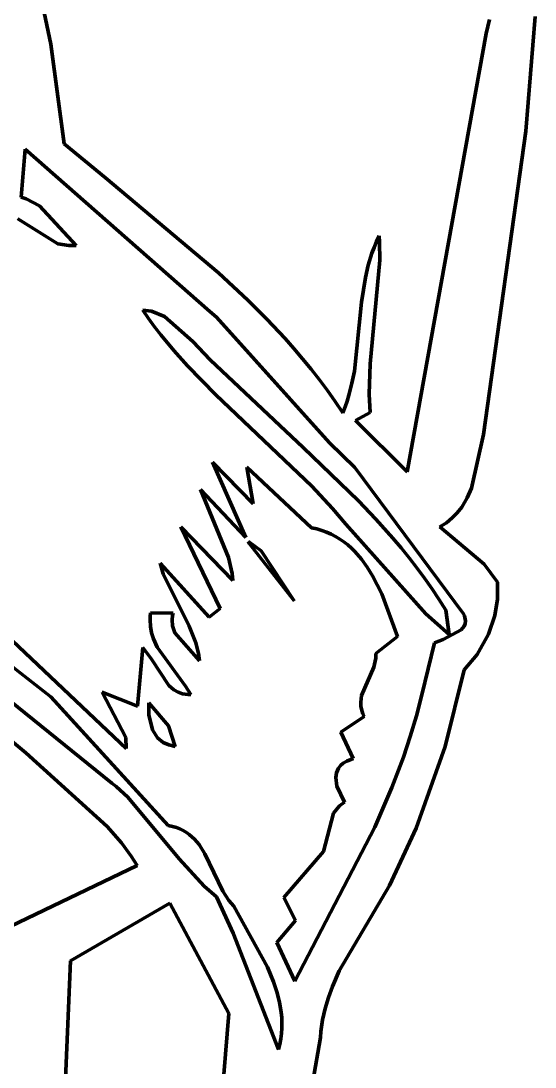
# Model space of a CAD drawing. Header units: millimetres. Extents: x 0 to 14.2, y 0 to 19.5.
# Drawn here: x 9.821 to 10.491, y 12.96 to 14.322 of the extents above; entities that cross this region are included whole.
import ezdxf

# ---------------------------------------------------------------- set-up
doc = ezdxf.new("R2010")
doc.units = ezdxf.units.MM
doc.layers.add('color#010101ff', color=7, linetype='CONTINUOUS', lineweight=100)
doc.layers.add('color#fdfdfdff', color=7, linetype='CONTINUOUS', lineweight=100)

msp = doc.modelspace()

# ---------------------------------------------------------------- linework, layer by layer
at = {"layer": 'color#010101ff'}
for p, q in [((9.83, 14.4355), (9.8599, 14.2917)), ((10.427, 14.306), (10.4312, 14.324)), ((10.4908, 14.3278), (10.4787, 14.1786)), ((10.3241, 13.7352), (10.427, 14.306)), ((9.8599, 14.2917), (9.8771, 14.1623)), ((10.4787, 14.1786), (10.4236, 13.7836)), ((9.8263, 14.1551), (9.821, 14.0926)), ((10.0668, 13.9438), (9.8263, 14.1551)), ((9.8771, 14.1623), (9.9309, 14.118)), ((9.9309, 14.118), (10.0784, 13.9943)), ((9.821, 14.0926), (9.8275, 14.0905)), ((9.8275, 14.0905), (9.8453, 14.0813)), ((9.8453, 14.0813), (9.8928, 14.03)), ((9.869, 14.032), (9.8169, 14.0643)), ((10.2841, 14.0348), (10.2876, 14.0423)), ((10.2876, 14.0423), (10.2881, 14.0343)), ((9.8835, 14.0296), (9.869, 14.032)), ((9.8928, 14.03), (9.8835, 14.0296)), ((10.2809, 14.0273), (10.2841, 14.0348)), ((10.2881, 14.0343), (10.2884, 14.0105)), ((10.2733, 14.004), (10.278, 14.0196)), ((10.278, 14.0196), (10.2809, 14.0273)), ((10.2697, 13.9882), (10.2733, 14.004)), ((10.2884, 14.0105), (10.2758, 13.8759)), ((10.0784, 13.9943), (10.1166, 13.9586)), ((10.2647, 13.9559), (10.2697, 13.9882)), ((10.1166, 13.9586), (10.1413, 13.9339)), ((10.2553, 13.8663), (10.2647, 13.9559)), ((9.9796, 13.9456), (9.9908, 13.9443)), ((9.9872, 13.9347), (9.9796, 13.9456)), ((9.9951, 13.9239), (9.9872, 13.9347)), ((9.9908, 13.9443), (10.0081, 13.9372)), ((10.0081, 13.9372), (10.0447, 13.9048)), ((10.0756, 13.9364), (10.0668, 13.9438)), ((10.2227, 13.7728), (10.0756, 13.9364)), ((10.1413, 13.9339), (10.1651, 13.9085)), ((10.0032, 13.9134), (9.9951, 13.9239)), ((10.0201, 13.893), (10.0032, 13.9134)), ((10.1651, 13.9085), (10.1766, 13.8955)), ((10.0378, 13.8732), (10.0201, 13.893)), ((10.0447, 13.9048), (10.0676, 13.8809)), ((10.1766, 13.8955), (10.1879, 13.8822)), ((10.0676, 13.8809), (10.1885, 13.7666)), ((10.1879, 13.8822), (10.199, 13.8687)), ((10.0748, 13.8354), (10.0378, 13.8732)), ((10.199, 13.8687), (10.2097, 13.855)), ((10.2522, 13.8505), (10.2553, 13.8663)), ((10.2758, 13.8759), (10.2745, 13.8363)), ((10.2097, 13.855), (10.2202, 13.841)), ((10.2202, 13.841), (10.2303, 13.8267)), ((10.2483, 13.8349), (10.2522, 13.8505)), ((10.1998, 13.7163), (10.0748, 13.8354)), ((10.2303, 13.8267), (10.2401, 13.8121)), ((10.2432, 13.8196), (10.2459, 13.8272)), ((10.2459, 13.8272), (10.2483, 13.8349)), ((10.2745, 13.8363), (10.2759, 13.8124)), ((10.2401, 13.8121), (10.2432, 13.8196)), ((10.2759, 13.8124), (10.2566, 13.8021)), ((10.2566, 13.8021), (10.3241, 13.7352)), ((10.4236, 13.7836), (10.4078, 13.7139)), ((10.2557, 13.7408), (10.2227, 13.7728)), ((10.1885, 13.7666), (10.2605, 13.6974)), ((10.1137, 13.6497), (10.0706, 13.7479)), ((10.0706, 13.7479), (10.1234, 13.6933)), ((10.1234, 13.6933), (10.115, 13.7411)), ((10.115, 13.7411), (10.1994, 13.6623)), ((10.3975, 13.5503), (10.2557, 13.7408)), ((10.227, 13.6872), (10.1998, 13.7163)), ((10.0912, 13.6237), (10.055, 13.7121)), ((10.055, 13.7121), (10.1137, 13.6497)), ((10.4078, 13.7139), (10.4022, 13.7011)), ((10.2605, 13.6974), (10.2834, 13.6735)), ((10.3951, 13.6892), (10.3894, 13.6818)), ((10.4022, 13.7011), (10.3951, 13.6892)), ((10.2443, 13.667), (10.227, 13.6872)), ((10.3829, 13.6751), (10.3754, 13.6689)), ((10.3894, 13.6818), (10.3829, 13.6751)), ((10.0803, 13.5573), (10.0292, 13.6636)), ((10.0292, 13.6636), (10.097, 13.5938)), ((10.1994, 13.6623), (10.2063, 13.6608)), ((10.3483, 13.5503), (10.2443, 13.667)), ((10.2834, 13.6735), (10.3055, 13.6488)), ((10.3712, 13.6661), (10.3668, 13.6635)), ((10.3668, 13.6635), (10.4244, 13.6149)), ((10.3754, 13.6689), (10.3712, 13.6661)), ((10.2063, 13.6608), (10.2129, 13.6589)), ((10.2129, 13.6589), (10.2192, 13.6566)), ((10.2192, 13.6566), (10.2252, 13.654)), ((10.2252, 13.654), (10.2309, 13.651)), ((10.2309, 13.651), (10.2364, 13.6476)), ((10.2364, 13.6476), (10.2417, 13.644)), ((10.3055, 13.6488), (10.3162, 13.6362)), ((9.6785, 13.6392), (9.9581, 13.3749)), ((10.1173, 13.6445), (10.1185, 13.6413)), ((10.1337, 13.6322), (10.1173, 13.6445)), ((10.1185, 13.6413), (10.1769, 13.5673)), ((10.2417, 13.644), (10.2467, 13.64)), ((10.2467, 13.64), (10.2514, 13.6358)), ((10.2514, 13.6358), (10.256, 13.6313)), ((10.3162, 13.6362), (10.3267, 13.6233)), ((10.0961, 13.6026), (10.0912, 13.6237)), ((10.1769, 13.5673), (10.1337, 13.6322)), ((10.256, 13.6313), (10.2644, 13.6216)), ((10.2644, 13.6216), (10.2721, 13.6111)), ((10.3267, 13.6233), (10.3368, 13.6102)), ((10.006, 13.6023), (10.0021, 13.6161)), ((10.0021, 13.6161), (10.0661, 13.5459)), ((10.2721, 13.6111), (10.2791, 13.5999)), ((10.3368, 13.6102), (10.3467, 13.5969)), ((10.4244, 13.6149), (10.4416, 13.5914)), ((10.04, 13.5343), (10.006, 13.6023)), ((10.097, 13.5938), (10.0961, 13.6026)), ((10.2791, 13.5999), (10.2911, 13.5761)), ((10.3467, 13.5969), (10.3563, 13.5833)), ((10.3563, 13.5833), (10.3655, 13.5693)), ((10.4416, 13.5914), (10.4418, 13.5694)), ((10.2911, 13.5761), (10.3116, 13.5207)), ((10.3655, 13.5693), (10.3744, 13.5551)), ((10.4418, 13.5694), (10.4385, 13.5481)), ((10.0661, 13.5459), (10.0803, 13.5573)), ((10.3744, 13.5551), (10.3788, 13.5232)), ((9.8272, 13.3692), (9.6204, 13.5414)), ((9.9892, 13.5423), (9.9894, 13.5468)), ((9.9896, 13.5337), (9.9892, 13.5423)), ((9.9894, 13.5468), (9.9899, 13.5515)), ((9.9899, 13.5515), (10.0192, 13.551)), ((10.0185, 13.548), (10.0179, 13.5425)), ((10.0179, 13.5425), (10.0184, 13.5347)), ((10.0192, 13.551), (10.0185, 13.548)), ((10.3788, 13.5232), (10.3483, 13.5503)), ((10.3986, 13.5478), (10.3975, 13.5503)), ((10.3994, 13.5456), (10.3986, 13.5478)), ((10.4, 13.5413), (10.3994, 13.5456)), ((10.3996, 13.5374), (10.4, 13.5413)), ((10.4385, 13.5481), (10.4301, 13.5238)), ((9.991, 13.5255), (9.9896, 13.5337)), ((9.9935, 13.5178), (9.991, 13.5255)), ((10.0184, 13.5347), (10.0215, 13.5253)), ((10.0215, 13.5253), (10.0537, 13.4892)), ((10.0489, 13.5125), (10.04, 13.5343)), ((10.3709, 13.5169), (10.3946, 13.5294)), ((10.3946, 13.5294), (10.3982, 13.534)), ((10.3982, 13.534), (10.3996, 13.5374)), ((9.7014, 13.5215), (9.9395, 13.33)), ((9.9985, 13.5067), (9.9935, 13.5178)), ((10.0524, 13.4988), (10.0489, 13.5125)), ((10.3116, 13.5207), (10.2832, 13.4987)), ((10.3433, 13.445), (10.3596, 13.5124)), ((10.3596, 13.5124), (10.3709, 13.5169)), ((10.4301, 13.5238), (10.4152, 13.4975)), ((9.9726, 13.4302), (9.9798, 13.5065)), ((9.9798, 13.5065), (9.991, 13.4913)), ((10.0355, 13.4559), (9.9985, 13.5067)), ((10.0537, 13.4892), (10.0524, 13.4988)), ((10.2832, 13.4987), (10.2832, 13.4925)), ((10.4152, 13.4975), (10.3985, 13.4773)), ((9.991, 13.4913), (10.0134, 13.4569)), ((10.2832, 13.4925), (10.2807, 13.481)), ((9.86, 13.4423), (9.8099, 13.4811)), ((10.2807, 13.481), (10.2647, 13.4438)), ((10.3985, 13.4773), (10.3738, 13.3776)), ((10.0134, 13.4569), (10.0203, 13.4512)), ((9.9574, 13.3891), (9.9268, 13.4483)), ((9.9268, 13.4483), (9.9726, 13.4302)), ((10.0203, 13.4512), (10.0256, 13.4483)), ((10.0256, 13.4483), (10.0316, 13.4463)), ((10.0316, 13.4463), (10.0349, 13.4457)), ((10.0349, 13.4457), (10.0384, 13.4453)), ((10.0421, 13.4452), (10.0355, 13.4559)), ((10.0384, 13.4453), (10.0421, 13.4452)), ((10.2647, 13.4438), (10.2636, 13.4353)), ((10.3363, 13.4175), (10.3433, 13.445)), ((10.0129, 13.2746), (9.86, 13.4423)), ((9.9877, 13.4345), (9.9874, 13.4187)), ((10.0133, 13.4046), (9.9877, 13.4345)), ((10.2636, 13.4353), (10.2639, 13.4294)), ((10.2639, 13.4294), (10.2653, 13.4232)), ((9.9874, 13.4187), (9.9923, 13.3991)), ((10.2679, 13.4166), (10.2375, 13.396)), ((10.2653, 13.4232), (10.2664, 13.42)), ((10.2664, 13.42), (10.2679, 13.4166)), ((10.3282, 13.3905), (10.3363, 13.4175)), ((10.0217, 13.3775), (10.0133, 13.4046)), ((9.9581, 13.3749), (9.9574, 13.3891)), ((9.9923, 13.3991), (9.9989, 13.389)), ((9.9989, 13.389), (10.0064, 13.3828)), ((10.2375, 13.396), (10.2537, 13.3618)), ((10.3193, 13.3637), (10.3282, 13.3905)), ((10.0064, 13.3828), (10.0134, 13.3795)), ((10.0134, 13.3795), (10.0217, 13.3775)), ((10.3738, 13.3776), (10.3357, 13.2713)), ((9.9331, 13.2734), (9.8272, 13.3692)), ((10.2537, 13.3618), (10.2507, 13.3608)), ((10.3043, 13.3242), (10.3193, 13.3637)), ((10.2346, 13.3492), (10.232, 13.3434)), ((10.2373, 13.3526), (10.2346, 13.3492)), ((10.2409, 13.3558), (10.2373, 13.3526)), ((10.2453, 13.3585), (10.2409, 13.3558)), ((10.2507, 13.3608), (10.2453, 13.3585)), ((10.232, 13.3434), (10.231, 13.3371)), ((10.231, 13.3371), (10.2324, 13.3258)), ((9.9395, 13.33), (9.9449, 13.3256)), ((9.9449, 13.3256), (9.9603, 13.3114)), ((10.2324, 13.3258), (10.2426, 13.3049)), ((10.2819, 13.2724), (10.3043, 13.3242)), ((9.9603, 13.3114), (10.027, 13.2314)), ((10.236, 13.3002), (10.228, 13.2909)), ((10.2426, 13.3049), (10.236, 13.3002)), ((10.228, 13.2909), (10.215, 13.2409)), ((9.9518, 13.252), (9.9331, 13.2734)), ((10.0184, 13.2735), (10.0129, 13.2746)), ((10.0234, 13.272), (10.0184, 13.2735)), ((10.0281, 13.2702), (10.0234, 13.272)), ((10.0324, 13.2681), (10.0281, 13.2702)), ((10.0365, 13.2657), (10.0324, 13.2681)), ((10.1778, 13.0718), (10.2819, 13.2724)), ((10.3357, 13.2713), (10.3012, 13.1966)), ((10.0402, 13.263), (10.0365, 13.2657)), ((10.0437, 13.2601), (10.0402, 13.263)), ((10.047, 13.2569), (10.0437, 13.2601)), ((10.0529, 13.2498), (10.047, 13.2569)), ((9.9646, 13.2347), (9.9518, 13.252)), ((10.0604, 13.238), (10.0529, 13.2498)), ((10.215, 13.2409), (10.1635, 13.1809)), ((9.9723, 13.2225), (9.9646, 13.2347)), ((10.027, 13.2314), (10.0598, 13.1955)), ((10.0839, 13.1893), (10.0604, 13.238)), ((9.7638, 13.1227), (9.9723, 13.2225)), ((10.0598, 13.1955), (10.0756, 13.1817)), ((10.0918, 13.177), (10.0839, 13.1893)), ((10.3012, 13.1966), (10.2357, 13.0856)), ((10.015, 13.1736), (9.8854, 13.0985)), ((10.0917, 13.0298), (10.015, 13.1736)), ((10.0756, 13.1817), (10.0973, 13.1346)), ((10.0981, 13.1695), (10.0918, 13.177)), ((10.1635, 13.1809), (10.1788, 13.1511)), ((10.142, 13.0903), (10.0981, 13.1695)), ((10.1788, 13.1511), (10.1542, 13.1225)), ((10.0973, 13.1346), (10.1566, 12.983)), ((10.1542, 13.1225), (10.1778, 13.0718)), ((9.8854, 13.0985), (9.8777, 12.9189)), ((10.1501, 13.071), (10.142, 13.0903)), ((10.2357, 13.0856), (10.2266, 13.0649)), ((10.1545, 13.058), (10.1501, 13.071)), ((10.2266, 13.0649), (10.2215, 13.0508)), ((10.1579, 13.0448), (10.1545, 13.058)), ((10.2215, 13.0508), (10.2172, 13.0363)), ((10.1601, 13.0314), (10.1579, 13.0448)), ((10.2172, 13.0363), (10.2139, 13.0215)), ((10.0792, 12.8753), (10.0917, 13.0298)), ((10.1607, 13.0246), (10.1601, 13.0314)), ((10.161, 13.0178), (10.1607, 13.0246)), ((10.2139, 13.0215), (10.2117, 13.0064)), ((10.1605, 13.004), (10.161, 13.0109)), ((10.161, 13.0109), (10.161, 13.0178)), ((10.1584, 12.99), (10.1596, 12.997)), ((10.1596, 12.997), (10.1605, 13.004)), ((10.211, 12.9987), (10.2014, 12.9413)), ((10.2117, 13.0064), (10.211, 12.9987)), ((10.1566, 12.983), (10.1584, 12.99))]:
    msp.add_line(p, q, dxfattribs=at)
at = {"layer": 'color#fdfdfdff'}
for p, q in [((9.8599, 14.2917), (9.83, 14.4355)), ((10.4312, 14.324), (10.427, 14.306)), ((10.4787, 14.1786), (10.4908, 14.3278)), ((10.427, 14.306), (10.3241, 13.7352)), ((9.8771, 14.1623), (9.8599, 14.2917)), ((10.4236, 13.7836), (10.4787, 14.1786)), ((9.821, 14.0926), (9.8263, 14.1551)), ((9.8263, 14.1551), (10.0668, 13.9438)), ((9.9309, 14.118), (9.8771, 14.1623)), ((10.0784, 13.9943), (9.9309, 14.118)), ((9.8275, 14.0905), (9.821, 14.0926)), ((9.8453, 14.0813), (9.8275, 14.0905)), ((9.8928, 14.03), (9.8453, 14.0813)), ((9.8169, 14.0643), (9.869, 14.032)), ((10.2876, 14.0423), (10.2841, 14.0348)), ((10.2881, 14.0343), (10.2876, 14.0423)), ((9.869, 14.032), (9.8835, 14.0296)), ((9.8835, 14.0296), (9.8928, 14.03)), ((10.2841, 14.0348), (10.2809, 14.0273)), ((10.2884, 14.0105), (10.2881, 14.0343)), ((10.278, 14.0196), (10.2733, 14.004)), ((10.2809, 14.0273), (10.278, 14.0196)), ((10.2733, 14.004), (10.2697, 13.9882)), ((10.2758, 13.8759), (10.2884, 14.0105)), ((10.1166, 13.9586), (10.0784, 13.9943)), ((10.2697, 13.9882), (10.2647, 13.9559)), ((10.1413, 13.9339), (10.1166, 13.9586)), ((10.2647, 13.9559), (10.2553, 13.8663)), ((9.9796, 13.9456), (9.9872, 13.9347)), ((9.9908, 13.9443), (9.9796, 13.9456)), ((9.9872, 13.9347), (9.9951, 13.9239)), ((10.0081, 13.9372), (9.9908, 13.9443)), ((10.0447, 13.9048), (10.0081, 13.9372)), ((10.0668, 13.9438), (10.0756, 13.9364)), ((10.0756, 13.9364), (10.2227, 13.7728)), ((10.1651, 13.9085), (10.1413, 13.9339)), ((9.9951, 13.9239), (10.0032, 13.9134)), ((10.0032, 13.9134), (10.0201, 13.893)), ((10.1766, 13.8955), (10.1651, 13.9085)), ((10.0201, 13.893), (10.0378, 13.8732)), ((10.0676, 13.8809), (10.0447, 13.9048)), ((10.1879, 13.8822), (10.1766, 13.8955)), ((10.1885, 13.7666), (10.0676, 13.8809)), ((10.199, 13.8687), (10.1879, 13.8822)), ((10.0378, 13.8732), (10.0748, 13.8354)), ((10.2097, 13.855), (10.199, 13.8687)), ((10.2553, 13.8663), (10.2522, 13.8505)), ((10.2745, 13.8363), (10.2758, 13.8759)), ((10.2202, 13.841), (10.2097, 13.855)), ((10.2303, 13.8267), (10.2202, 13.841)), ((10.2522, 13.8505), (10.2483, 13.8349)), ((10.0748, 13.8354), (10.1998, 13.7163)), ((10.2401, 13.8121), (10.2303, 13.8267)), ((10.2459, 13.8272), (10.2432, 13.8196)), ((10.2483, 13.8349), (10.2459, 13.8272)), ((10.2759, 13.8124), (10.2745, 13.8363)), ((10.2432, 13.8196), (10.2401, 13.8121)), ((10.2566, 13.8021), (10.2759, 13.8124)), ((10.3241, 13.7352), (10.2566, 13.8021)), ((10.4078, 13.7139), (10.4236, 13.7836)), ((10.2227, 13.7728), (10.2557, 13.7408)), ((10.2605, 13.6974), (10.1885, 13.7666)), ((10.1234, 13.6933), (10.0706, 13.7479)), ((10.0706, 13.7479), (10.1137, 13.6497)), ((10.1994, 13.6623), (10.115, 13.7411)), ((10.115, 13.7411), (10.1234, 13.6933)), ((10.2557, 13.7408), (10.3975, 13.5503)), ((10.1998, 13.7163), (10.227, 13.6872)), ((10.1137, 13.6497), (10.055, 13.7121)), ((10.055, 13.7121), (10.0912, 13.6237)), ((10.4022, 13.7011), (10.4078, 13.7139)), ((10.2834, 13.6735), (10.2605, 13.6974)), ((10.3894, 13.6818), (10.3951, 13.6892)), ((10.3951, 13.6892), (10.4022, 13.7011)), ((10.227, 13.6872), (10.2443, 13.667)), ((10.3754, 13.6689), (10.3829, 13.6751)), ((10.3829, 13.6751), (10.3894, 13.6818)), ((10.097, 13.5938), (10.0292, 13.6636)), ((10.0292, 13.6636), (10.0803, 13.5573)), ((10.2063, 13.6608), (10.1994, 13.6623)), ((10.2443, 13.667), (10.3483, 13.5503)), ((10.3055, 13.6488), (10.2834, 13.6735)), ((10.3668, 13.6635), (10.3712, 13.6661)), ((10.4244, 13.6149), (10.3668, 13.6635)), ((10.3712, 13.6661), (10.3754, 13.6689)), ((10.2129, 13.6589), (10.2063, 13.6608)), ((10.2192, 13.6566), (10.2129, 13.6589)), ((10.2252, 13.654), (10.2192, 13.6566)), ((10.2309, 13.651), (10.2252, 13.654)), ((10.2364, 13.6476), (10.2309, 13.651)), ((10.2417, 13.644), (10.2364, 13.6476)), ((10.3162, 13.6362), (10.3055, 13.6488)), ((9.9581, 13.3749), (9.6785, 13.6392)), ((10.1173, 13.6445), (10.1337, 13.6322)), ((10.1185, 13.6413), (10.1173, 13.6445)), ((10.1769, 13.5673), (10.1185, 13.6413)), ((10.2467, 13.64), (10.2417, 13.644)), ((10.2514, 13.6358), (10.2467, 13.64)), ((10.256, 13.6313), (10.2514, 13.6358)), ((10.3267, 13.6233), (10.3162, 13.6362)), ((10.0912, 13.6237), (10.0961, 13.6026)), ((10.1337, 13.6322), (10.1769, 13.5673)), ((10.2644, 13.6216), (10.256, 13.6313)), ((10.2721, 13.6111), (10.2644, 13.6216)), ((10.3368, 13.6102), (10.3267, 13.6233)), ((10.0661, 13.5459), (10.0021, 13.6161)), ((10.0021, 13.6161), (10.006, 13.6023)), ((10.2791, 13.5999), (10.2721, 13.6111)), ((10.3467, 13.5969), (10.3368, 13.6102)), ((10.4416, 13.5914), (10.4244, 13.6149)), ((10.006, 13.6023), (10.04, 13.5343)), ((10.0961, 13.6026), (10.097, 13.5938)), ((10.2911, 13.5761), (10.2791, 13.5999)), ((10.3563, 13.5833), (10.3467, 13.5969)), ((10.3655, 13.5693), (10.3563, 13.5833)), ((10.4418, 13.5694), (10.4416, 13.5914)), ((10.3116, 13.5207), (10.2911, 13.5761)), ((10.3744, 13.5551), (10.3655, 13.5693)), ((10.4385, 13.5481), (10.4418, 13.5694)), ((10.0803, 13.5573), (10.0661, 13.5459)), ((10.3788, 13.5232), (10.3744, 13.5551)), ((9.6204, 13.5414), (9.8272, 13.3692)), ((9.9894, 13.5468), (9.9892, 13.5423)), ((9.9892, 13.5423), (9.9896, 13.5337)), ((9.9899, 13.5515), (9.9894, 13.5468)), ((10.0192, 13.551), (9.9899, 13.5515)), ((10.0179, 13.5425), (10.0185, 13.548)), ((10.0184, 13.5347), (10.0179, 13.5425)), ((10.0185, 13.548), (10.0192, 13.551)), ((10.3483, 13.5503), (10.3788, 13.5232)), ((10.3975, 13.5503), (10.3986, 13.5478)), ((10.3986, 13.5478), (10.3994, 13.5456)), ((10.3994, 13.5456), (10.4, 13.5413)), ((10.4, 13.5413), (10.3996, 13.5374)), ((10.4301, 13.5238), (10.4385, 13.5481)), ((9.9896, 13.5337), (9.991, 13.5255)), ((9.991, 13.5255), (9.9935, 13.5178)), ((10.0215, 13.5253), (10.0184, 13.5347)), ((10.0537, 13.4892), (10.0215, 13.5253)), ((10.04, 13.5343), (10.0489, 13.5125)), ((10.3946, 13.5294), (10.3709, 13.5169)), ((10.3982, 13.534), (10.3946, 13.5294)), ((10.3996, 13.5374), (10.3982, 13.534)), ((9.9395, 13.33), (9.7014, 13.5215)), ((9.9935, 13.5178), (9.9985, 13.5067)), ((10.0489, 13.5125), (10.0524, 13.4988)), ((10.2832, 13.4987), (10.3116, 13.5207)), ((10.3596, 13.5124), (10.3433, 13.445)), ((10.3709, 13.5169), (10.3596, 13.5124)), ((10.4152, 13.4975), (10.4301, 13.5238)), ((9.9798, 13.5065), (9.9726, 13.4302)), ((9.991, 13.4913), (9.9798, 13.5065)), ((9.9985, 13.5067), (10.0355, 13.4559)), ((10.0524, 13.4988), (10.0537, 13.4892)), ((10.2832, 13.4925), (10.2832, 13.4987)), ((10.3985, 13.4773), (10.4152, 13.4975)), ((10.0134, 13.4569), (9.991, 13.4913)), ((10.2807, 13.481), (10.2832, 13.4925)), ((9.8099, 13.4811), (9.86, 13.4423)), ((10.2647, 13.4438), (10.2807, 13.481)), ((10.3738, 13.3776), (10.3985, 13.4773)), ((10.0203, 13.4512), (10.0134, 13.4569)), ((9.9726, 13.4302), (9.9268, 13.4483)), ((9.9268, 13.4483), (9.9574, 13.3891)), ((10.0256, 13.4483), (10.0203, 13.4512)), ((10.0316, 13.4463), (10.0256, 13.4483)), ((10.0349, 13.4457), (10.0316, 13.4463)), ((10.0384, 13.4453), (10.0349, 13.4457)), ((10.0355, 13.4559), (10.0421, 13.4452)), ((10.0421, 13.4452), (10.0384, 13.4453)), ((10.2636, 13.4353), (10.2647, 13.4438)), ((10.3433, 13.445), (10.3363, 13.4175)), ((9.86, 13.4423), (10.0129, 13.2746)), ((9.9874, 13.4187), (9.9877, 13.4345)), ((9.9877, 13.4345), (10.0133, 13.4046)), ((10.2639, 13.4294), (10.2636, 13.4353)), ((10.2653, 13.4232), (10.2639, 13.4294)), ((9.9923, 13.3991), (9.9874, 13.4187)), ((10.2375, 13.396), (10.2679, 13.4166)), ((10.2664, 13.42), (10.2653, 13.4232)), ((10.2679, 13.4166), (10.2664, 13.42)), ((10.3363, 13.4175), (10.3282, 13.3905)), ((10.0133, 13.4046), (10.0217, 13.3775)), ((9.9574, 13.3891), (9.9581, 13.3749)), ((9.9989, 13.389), (9.9923, 13.3991)), ((10.0064, 13.3828), (9.9989, 13.389)), ((10.2537, 13.3618), (10.2375, 13.396)), ((10.3282, 13.3905), (10.3193, 13.3637)), ((10.0134, 13.3795), (10.0064, 13.3828)), ((10.0217, 13.3775), (10.0134, 13.3795)), ((10.3357, 13.2713), (10.3738, 13.3776)), ((9.8272, 13.3692), (9.9331, 13.2734)), ((10.2507, 13.3608), (10.2537, 13.3618)), ((10.3193, 13.3637), (10.3043, 13.3242)), ((10.232, 13.3434), (10.2346, 13.3492)), ((10.2346, 13.3492), (10.2373, 13.3526)), ((10.2373, 13.3526), (10.2409, 13.3558)), ((10.2409, 13.3558), (10.2453, 13.3585)), ((10.2453, 13.3585), (10.2507, 13.3608)), ((10.231, 13.3371), (10.232, 13.3434)), ((10.2324, 13.3258), (10.231, 13.3371)), ((9.9449, 13.3256), (9.9395, 13.33)), ((9.9603, 13.3114), (9.9449, 13.3256)), ((10.2426, 13.3049), (10.2324, 13.3258)), ((10.3043, 13.3242), (10.2819, 13.2724)), ((10.027, 13.2314), (9.9603, 13.3114)), ((10.228, 13.2909), (10.236, 13.3002)), ((10.236, 13.3002), (10.2426, 13.3049)), ((10.215, 13.2409), (10.228, 13.2909)), ((9.9331, 13.2734), (9.9518, 13.252)), ((10.0129, 13.2746), (10.0184, 13.2735)), ((10.0184, 13.2735), (10.0234, 13.272)), ((10.0234, 13.272), (10.0281, 13.2702)), ((10.0281, 13.2702), (10.0324, 13.2681)), ((10.0324, 13.2681), (10.0365, 13.2657)), ((10.2819, 13.2724), (10.1778, 13.0718)), ((10.3012, 13.1966), (10.3357, 13.2713)), ((10.0365, 13.2657), (10.0402, 13.263)), ((10.0402, 13.263), (10.0437, 13.2601)), ((10.0437, 13.2601), (10.047, 13.2569)), ((10.047, 13.2569), (10.0529, 13.2498)), ((9.9518, 13.252), (9.9646, 13.2347)), ((10.0529, 13.2498), (10.0604, 13.238)), ((10.1635, 13.1809), (10.215, 13.2409)), ((9.9646, 13.2347), (9.9723, 13.2225)), ((10.0598, 13.1955), (10.027, 13.2314)), ((10.0604, 13.238), (10.0839, 13.1893)), ((9.9723, 13.2225), (9.7638, 13.1227)), ((10.0756, 13.1817), (10.0598, 13.1955)), ((10.0839, 13.1893), (10.0918, 13.177)), ((10.2357, 13.0856), (10.3012, 13.1966)), ((9.8854, 13.0985), (10.015, 13.1736)), ((10.015, 13.1736), (10.0917, 13.0298)), ((10.0973, 13.1346), (10.0756, 13.1817)), ((10.0918, 13.177), (10.0981, 13.1695)), ((10.1788, 13.1511), (10.1635, 13.1809)), ((10.0981, 13.1695), (10.142, 13.0903)), ((10.1542, 13.1225), (10.1788, 13.1511)), ((10.1566, 12.983), (10.0973, 13.1346)), ((10.1778, 13.0718), (10.1542, 13.1225)), ((9.8777, 12.9189), (9.8854, 13.0985)), ((10.142, 13.0903), (10.1501, 13.071)), ((10.2266, 13.0649), (10.2357, 13.0856)), ((10.1501, 13.071), (10.1545, 13.058)), ((10.2215, 13.0508), (10.2266, 13.0649)), ((10.1545, 13.058), (10.1579, 13.0448)), ((10.2172, 13.0363), (10.2215, 13.0508)), ((10.1579, 13.0448), (10.1601, 13.0314)), ((10.2139, 13.0215), (10.2172, 13.0363)), ((10.0917, 13.0298), (10.0792, 12.8753)), ((10.1601, 13.0314), (10.1607, 13.0246)), ((10.1607, 13.0246), (10.161, 13.0178)), ((10.2117, 13.0064), (10.2139, 13.0215)), ((10.161, 13.0109), (10.1605, 13.004)), ((10.161, 13.0178), (10.161, 13.0109)), ((10.1596, 12.997), (10.1584, 12.99)), ((10.1605, 13.004), (10.1596, 12.997)), ((10.2014, 12.9413), (10.211, 12.9987)), ((10.211, 12.9987), (10.2117, 13.0064)), ((10.1584, 12.99), (10.1566, 12.983))]:
    msp.add_line(p, q, dxfattribs=at)

doc.saveas('drawing.dxf')
